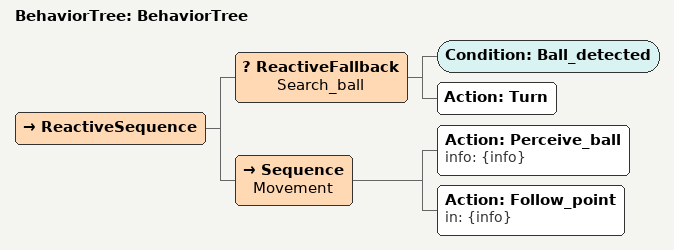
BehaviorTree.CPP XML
<?xml version="1.0"?>
<root main_tree_to_execute="BehaviorTree">
    <BehaviorTree ID="BehaviorTree">
        <ReactiveSequence>
            <ReactiveFallback name="Search_ball">
                <Condition ID="Ball_detected"/>
                <Action ID="Turn"/>
            </ReactiveFallback>
            <Sequence name="Movement">
                <Action ID="Perceive_ball" info="{info}"/>
                <Action ID="Follow_point" in="{info}"/>
            </Sequence>
        </ReactiveSequence>
    </BehaviorTree>
</root>
